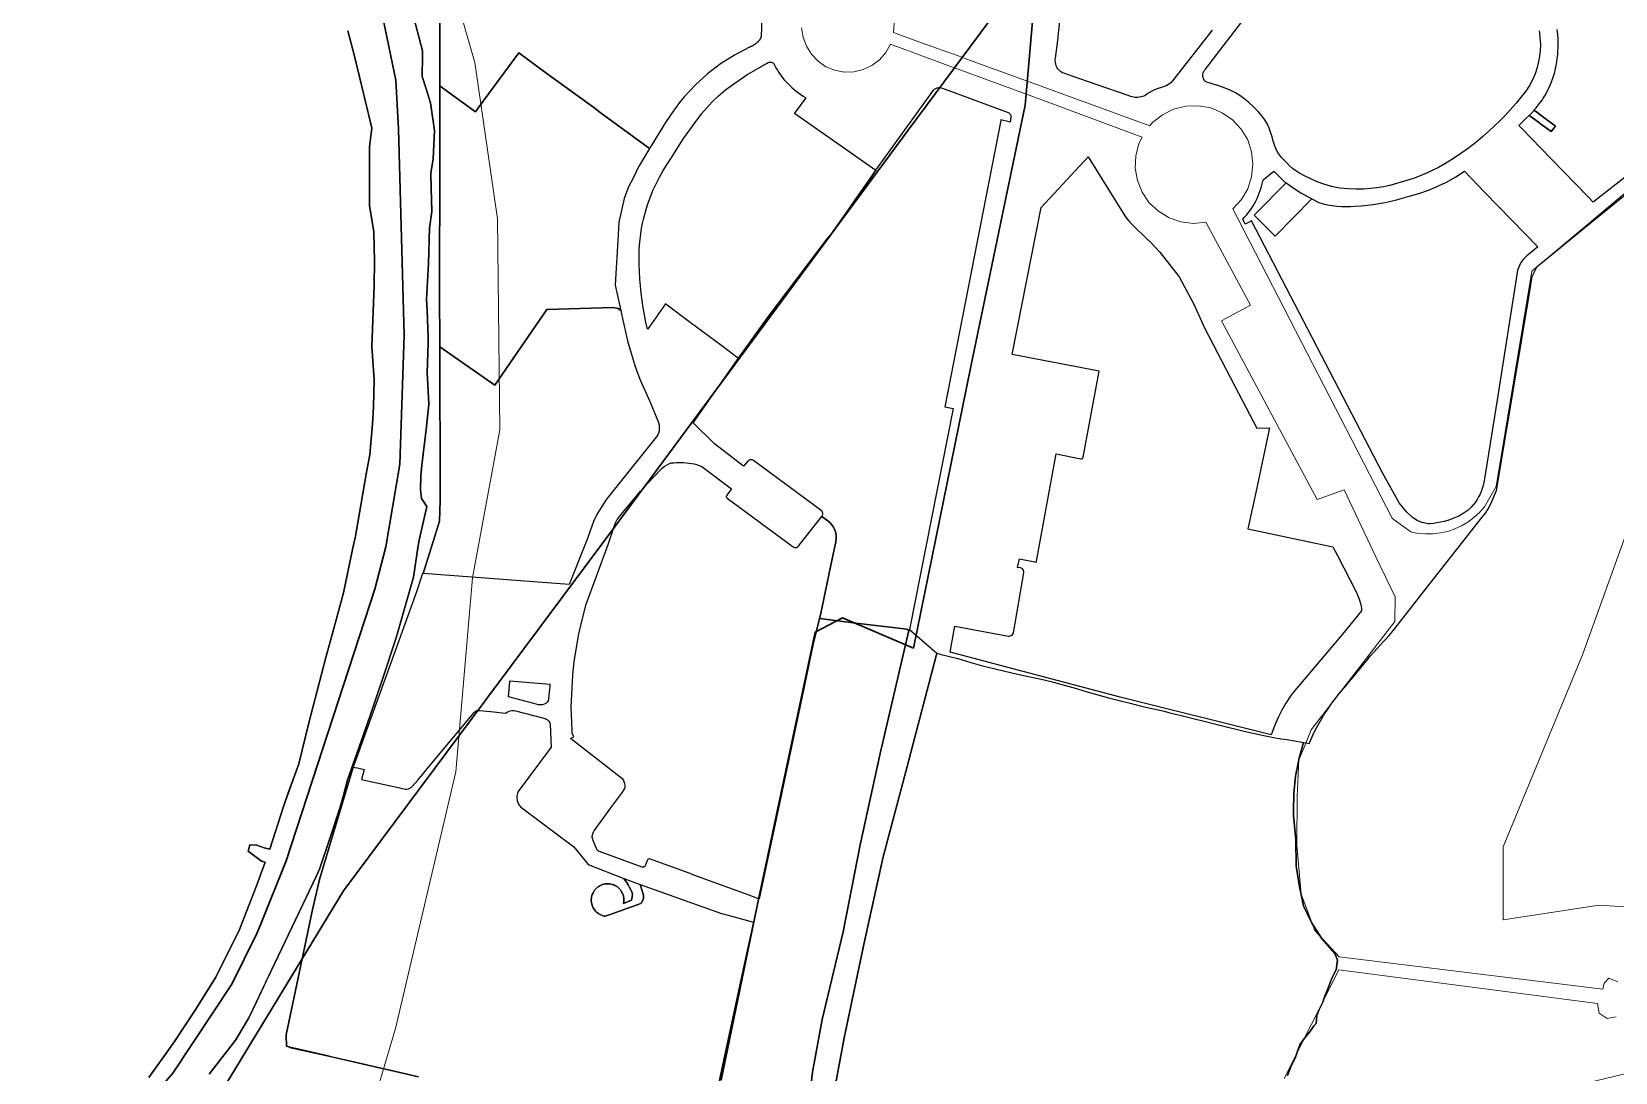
# Model space of a CAD drawing. Header units: metres. Extents: x 3 to 1027712, y 40 to 4430649.
# Drawn here: x 508840 to 509599, y 4408420 to 4408919 of the extents above; entities that cross this region are included whole.
import ezdxf

# ---------------------------------------------------------------- set-up
doc = ezdxf.new("R2010")
doc.units = ezdxf.units.M
doc.header["$MEASUREMENT"] = 0
doc.layers.add('A.ES.SDGC.CP.07003.cadastralparcel — CadastralParcel', color=1, linetype='Continuous')
for name, color, linetype, lineweight in [('Carreteras_5_km', 2, 'Continuous', 30), ('Lineas_electricas_5_km', 1, 'Continuous', 30), ('Tuberias_distribucion_agua_ABAQUA', 5, 'Continuous', 30)]:
    doc.layers.add(name, color=color, linetype=linetype, lineweight=lineweight)
doc.layers.add('Habitats_5_km', color=7, linetype='Continuous', lineweight=9, true_color=0xbefad2)
doc.layers.add('Lagunas_5_km', color=7, linetype='Continuous', lineweight=9, true_color=0xbff2e1)

msp = doc.modelspace()

# ---------------------------------------------------------------- linework, layer by layer
at = {"layer": 'A.ES.SDGC.CP.07003.cadastralparcel — CadastralParcel', "color": 7, "linetype": 'Continuous', "flags": 128}
for points in [[(509035.82, 4409005.82), (509035.69, 4408893.22), (509035.64, 4408857.16), (509035.64, 4408857.04), (509035.57, 4408794.76), (509035.66, 4408767.99), (509035.89, 4408696.95), (509035.9, 4408694.47), (509035.59, 4408684.46), (509027.77, 4408659.38), (509027.47, 4408659.47), (509024.61, 4408650.67), (508994.23, 4408566.65), (508978, 4408512.68), (508974.57, 4408497.62), (508971.65, 4408483.77), (508962.06, 4408438.27), (508962.25, 4408432.76), (508963.49, 4408432.47), (508963.46, 4408432.31), (508963.64, 4408432.26), (508983.31, 4408427.87), (508996.48, 4408424.81), (509007.48, 4408422.25), (509009.72, 4408421.73), (509025.57, 4408418.05)], [(509190.03, 4408925.69), (509189.75, 4408916.88), (509189.73, 4408916.79), (509189.7, 4408916.7), (509189.67, 4408916.61), (509189.64, 4408916.52), (509189.61, 4408916.43), (509189.58, 4408916.34), (509189.55, 4408916.26), (509189.51, 4408916.17), (509189.47, 4408916.09), (509189.44, 4408916), (509189.4, 4408915.92), (509189.35, 4408915.83), (509189.31, 4408915.75), (509189.27, 4408915.67), (509189.22, 4408915.59), (509189.18, 4408915.51), (509189.13, 4408915.43), (509189.08, 4408915.35), (509189.03, 4408915.27), (509188.97, 4408915.19), (509188.92, 4408915.12), (509188.86, 4408915.04), (509188.81, 4408914.97), (509188.75, 4408914.89), (509188.69, 4408914.82), (509188.63, 4408914.75), (509188.57, 4408914.68), (509188.51, 4408914.62), (509188.38, 4408914.47), (509188.24, 4408914.33), (509188.1, 4408914.19), (509187.96, 4408914.06), (509187.82, 4408913.93), (509187.67, 4408913.79), (509187.52, 4408913.67), (509187.37, 4408913.54), (509187.22, 4408913.42), (509187.06, 4408913.3), (509186.9, 4408913.18), (509186.74, 4408913.07), (509186.58, 4408912.95), (509186.42, 4408912.85), (509186.26, 4408912.74), (509186.09, 4408912.64), (509185.92, 4408912.54), (509185.75, 4408912.44), (509185.58, 4408912.34), (509185.41, 4408912.25), (509185.23, 4408912.16), (509185.05, 4408912.08), (509184.88, 4408912), (509184.7, 4408911.92), (509184.51, 4408911.84), (509184.33, 4408911.77), (509184.15, 4408911.7), (509183.96, 4408911.63), (509183.83, 4408911.59), (509176.9, 4408907.9), (509170.29, 4408903.67), (509164.06, 4408898.9), (509158.24, 4408893.63), (509152.87, 4408887.9), (509150.68, 4408885.13), (509148, 4408881.75), (509143.88, 4408875.57), (509136.27, 4408863.17), (509135.62, 4408863.64), (509120.32, 4408874.82), (509112.6, 4408880.46), (509109.51, 4408882.72), (509086.6, 4408899.47), (509073.55, 4408909.01), (509054.33, 4408882.72), (509052.84, 4408880.68), (509052.84, 4408880.68), (509040.06, 4408890.02), (509035.69, 4408893.22), (509035.82, 4409005.82)], [(509562.73, 4408919.51), (509562.83, 4408918.62), (509562.83, 4408918.62), (509563.09, 4408916.24), (509563.27, 4408913.05), (509563.21, 4408910.17), (509562.93, 4408907.48), (509562.42, 4408904.79), (509561.69, 4408901.94), (509560.72, 4408899.01), (509559.51, 4408896.13), (509558.03, 4408893.39), (509556.26, 4408890.69), (509554.14, 4408887.88), (509551.68, 4408884.87), (509549.03, 4408881.82), (509546.38, 4408878.95), (509543.86, 4408876.41), (509541.35, 4408874.02), (509541.29, 4408873.97), (509538.66, 4408871.57), (509535.96, 4408869.17), (509535.64, 4408868.89), (509532.33, 4408866.07), (509528.81, 4408863.3), (509525.12, 4408860.72), (509521.65, 4408858.36), (509517.46, 4408855.74), (509514.48, 4408854.03), (509508.72, 4408851.29), (509502.91, 4408848.93), (509499.29, 4408847.75), (509494.3, 4408846.3), (509491.05, 4408845.45), (509488.04, 4408844.83), (509484.86, 4408844.36), (509481.83, 4408843.98), (509478.53, 4408843.7), (509474.94, 4408843.59), (509471.11, 4408843.73), (509467.11, 4408844.19), (509463.15, 4408844.95), (509459.47, 4408845.97), (509456.27, 4408847.16), (509453.54, 4408848.42), (509451.23, 4408849.6), (509449.27, 4408850.59), (509447.57, 4408851.49), (509446.01, 4408852.46), (509444.51, 4408853.61), (509443.07, 4408854.88), (509441.7, 4408856.21), (509440.41, 4408857.53), (509439.24, 4408858.84), (509438.21, 4408860.14), (509437.34, 4408861.45), (509436.62, 4408862.8), (509436.01, 4408864.23), (509435.47, 4408865.79), (509435.21, 4408866.71), (509434.99, 4408867.45), (509434.5, 4408869.21), (509433.97, 4408871.03), (509433.31, 4408872.92), (509432.44, 4408874.85), (509431.27, 4408876.81), (509429.78, 4408878.83), (509427.94, 4408880.93), (509425.78, 4408883.1), (509423.46, 4408885.2), (509421.2, 4408887.07), (509419.14, 4408888.57), (509417.11, 4408889.8), (509414.83, 4408890.91), (509412.12, 4408892.02), (509409.07, 4408893.18), (509406.39, 4408894.02), (509402.85, 4408895.12), (509402.38, 4408895.61), (509402, 4408896.18), (509401.72, 4408896.8), (509401.54, 4408897.46), (509401.48, 4408898.14), (509401.53, 4408898.82), (509401.7, 4408899.49), (509401.97, 4408900.11), (509402.35, 4408900.69), (509402.81, 4408901.19), (509410.09, 4408910.71), (509448.87, 4408961.41)], [(508925.22, 4408419.47), (508936.78, 4408434.5), (508938.05, 4408436.23), (508944.23, 4408446.44), (508947.85, 4408454.14), (508956.63, 4408472.57), (508966.56, 4408493.41), (508976.37, 4408514.12), (508978.06, 4408517.67), (508982.92, 4408532.31), (508987.77, 4408546.91), (508989.32, 4408552.55), (508991.51, 4408560.47), (508995.94, 4408573.08), (509002.12, 4408590.89), (509008.53, 4408609.77), (509014.45, 4408627.56), (509015.48, 4408630.73), (509021.13, 4408650.91), (509023.03, 4408657.7), (509025.24, 4408671.74), (509025.81, 4408675.39), (509029.42, 4408691.59), (509026.88, 4408695.42), (509026.39, 4408699.58), (509026.56, 4408706.32), (509027.12, 4408711.38), (509029.13, 4408728.51), (509030.52, 4408740.37), (509029.93, 4408750.21), (509029.66, 4408755.61), (509030.1, 4408769.78), (509030.07, 4408772.23), (509029.57, 4408785.8), (509029.35, 4408790.73), (509030.32, 4408808.07), (509030.72, 4408825.03), (509031.87, 4408832.96), (509031.59, 4408844.09), (509031.41, 4408851.32), (509032.6, 4408858.23), (509033.17, 4408871.75), (509031.28, 4408885.08), (509029.12, 4408891.74), (509027.19, 4408897.69), (509027.35, 4408907.49), (509027.39, 4408910), (509022.51, 4408928.8)], [(509022.51, 4408928.8), (509027.39, 4408910), (509027.35, 4408907.49), (509027.19, 4408897.69), (509029.12, 4408891.74), (509031.28, 4408885.08), (509033.17, 4408871.75), (509032.6, 4408858.23), (509031.41, 4408851.32), (509031.59, 4408844.09), (509031.87, 4408832.96), (509030.72, 4408825.03), (509030.32, 4408808.07), (509029.35, 4408790.73), (509029.57, 4408785.8), (509030.07, 4408772.23), (509030.1, 4408769.78), (509029.66, 4408755.61), (509029.93, 4408750.21), (509030.52, 4408740.37), (509029.13, 4408728.51), (509027.12, 4408711.38), (509026.56, 4408706.32), (509026.39, 4408699.58), (509026.88, 4408695.42), (509029.42, 4408691.59), (509025.81, 4408675.39), (509025.24, 4408671.74), (509023.03, 4408657.7), (509021.13, 4408650.91), (509015.48, 4408630.73), (509014.45, 4408627.56), (509008.53, 4408609.77), (509002.12, 4408590.89), (508995.94, 4408573.08), (508991.51, 4408560.47), (508989.32, 4408552.55), (508987.77, 4408546.91), (508982.92, 4408532.31), (508978.06, 4408517.67), (508976.37, 4408514.12), (508966.56, 4408493.41), (508956.63, 4408472.57), (508952.53, 4408463.97), (508947.85, 4408454.14), (508944.23, 4408446.44), (508938.05, 4408436.23), (508936.78, 4408434.5), (508925.22, 4408419.47)], [(509406.01, 4408919.94), (509388.66, 4408897.82), (509386.28, 4408894.78), (509385.52, 4408894.2), (509384.72, 4408893.68), (509383.88, 4408893.22), (509383.01, 4408892.84), (509382.11, 4408892.53), (509381.19, 4408892.29), (509379.39, 4408891.7), (509377.65, 4408890.95), (509375.99, 4408890.05), (509374.41, 4408888.99), (509373.8, 4408888.62), (509373.16, 4408888.3), (509372.49, 4408888.03), (509371.8, 4408887.83), (509371.1, 4408887.69), (509370.39, 4408887.6), (509369.68, 4408887.58), (509368.96, 4408887.61), (509368.25, 4408887.71), (509367.56, 4408887.87), (509366.87, 4408888.09), (509366.21, 4408888.37), (509350.31, 4408893.85), (509338.77, 4408897.82), (509335.27, 4408899.02), (509334.18, 4408899.4), (509333.68, 4408899.72), (509333.21, 4408900.07), (509332.77, 4408900.47), (509332.37, 4408900.9), (509332, 4408901.37), (509331.68, 4408901.86), (509331.4, 4408902.39), (509331.17, 4408902.93), (509330.99, 4408903.49), (509330.86, 4408904.07), (509330.78, 4408904.66), (509330.75, 4408905.25), (509330.77, 4408905.84), (509330.85, 4408906.42), (509332.11, 4408916.14), (509332.34, 4408918.46), (509333.02, 4408925.31)], [(508991.59, 4408919.59), (508994.83, 4408907.44), (508997.18, 4408897.57), (509003.06, 4408872.84), (509002.02, 4408863.98), (509002.02, 4408835.83), (509004.08, 4408823.27), (509004.42, 4408808.92), (509004.16, 4408797.52), (509003.2, 4408768.19), (509004.23, 4408752.25), (509003.85, 4408739.15), (509003.42, 4408731.19), (509002.17, 4408716.36), (509000.57, 4408707.99), (508995.27, 4408677.24), (508993.93, 4408670.97), (508989.61, 4408650.22), (508983.6, 4408628.49), (508981, 4408619.09), (508972.77, 4408587.16), (508968.19, 4408568.11), (508960.7, 4408547.76), (508954.2, 4408527.2), (508951.49, 4408527.85), (508947.94, 4408529.19), (508944.68, 4408529.38), (508943.88, 4408526.24), (508950.24, 4408521.51), (508951.91, 4408521.01), (508947.79, 4408509.76), (508939.68, 4408488.68), (508928.35, 4408465.98), (508918.41, 4408450.03), (508908.57, 4408435.11), (508903.45, 4408427.85), (508896.18, 4408417.76)], [(508896.18, 4408417.76), (508903.45, 4408427.85), (508908.57, 4408435.11), (508918.41, 4408450.03), (508928.35, 4408465.98), (508939.68, 4408488.68), (508947.79, 4408509.76), (508951.91, 4408521.01), (508950.24, 4408521.51), (508943.88, 4408526.24), (508944.68, 4408529.38), (508947.94, 4408529.19), (508951.49, 4408527.85), (508954.2, 4408527.2), (508960.7, 4408547.76), (508962.9, 4408553.73), (508968.19, 4408568.11), (508972.77, 4408587.16), (508981, 4408619.09), (508983.6, 4408628.49), (508989.61, 4408650.22), (508993.93, 4408670.97), (508995.27, 4408677.24), (509000.57, 4408707.99), (509002.17, 4408716.36), (509003.42, 4408731.19), (509003.85, 4408739.15), (509004.23, 4408752.25), (509003.2, 4408768.19), (509004.16, 4408797.52), (509004.42, 4408808.92), (509004.08, 4408823.27), (509002.02, 4408835.83), (509002.02, 4408863.98), (509003.06, 4408872.84), (509000.82, 4408882.24), (508997.18, 4408897.57), (508994.83, 4408907.44), (508991.59, 4408919.59)], [(509614.37, 4408857.58), (509588.6, 4408837.35), (509585.8, 4408840.23), (509568.4, 4408858.2), (509568.4, 4408858.2), (509554.18, 4408872.89), (509553.02, 4408874.09), (509556.49, 4408877.75), (509557.89, 4408879.03), (509558.94, 4408878.26), (509563.03, 4408875.25), (509563.38, 4408874.99), (509568.47, 4408871.25), (509568.51, 4408871.22), (509569.84, 4408873.03), (509570.34, 4408873.71), (509570.48, 4408873.9), (509565, 4408877.93), (509560.89, 4408880.96), (509560.22, 4408881.44), (509561.29, 4408882.66), (509561.73, 4408883.21), (509562.74, 4408884.48), (509564.09, 4408886.38), (509564.5, 4408887.03), (509564.76, 4408887.43), (509565.35, 4408888.37), (509566.51, 4408890.42), (509567.56, 4408892.53), (509568.49, 4408894.7), (509569.31, 4408896.9), (509570.01, 4408899.15), (509570.59, 4408901.41), (509571.04, 4408903.69), (509571.38, 4408905.98), (509571.59, 4408908.26), (509571.79, 4408912.95), (509571.77, 4408915.39), (509571.63, 4408917.82), (509571.38, 4408920.25)], [(509442.05, 4408418.79), (509443.7, 4408422.86), (509445.86, 4408427.57), (509446.88, 4408430.49), (509447.9, 4408433.42), (509449.8, 4408436.09), (509453.1, 4408440.16), (509454.76, 4408442.57), (509455.77, 4408443.72), (509456.15, 4408447.53), (509457.17, 4408450.33), (509459.07, 4408453.89), (509459.71, 4408455.92), (509461.87, 4408461.65), (509463.52, 4408465.72), (509465.42, 4408469.4), (509466.06, 4408474.11), (509464.79, 4408477.29), (509458.31, 4408484.54), (509453.61, 4408492.18), (509449.67, 4408500.07), (509447.89, 4408509.22), (509446.24, 4408519.27), (509445.98, 4408531.74), (509444.97, 4408543.44), (509444.9, 4408545.59), (509445.04, 4408553.92), (509445.92, 4408562.21), (509447.29, 4408569.28), (509447.46, 4408570.19), (509447.51, 4408570.4), (509449.81, 4408578.41), (509452.61, 4408577.99), (509452.84, 4408578.61), (509453.72, 4408580.77), (509454.74, 4408582.98), (509455.96, 4408585.36), (509457.26, 4408587.74), (509458.5, 4408589.96), (509459.38, 4408591.42), (509459.77, 4408592.07), (509461.16, 4408594.13), (509462.01, 4408595.31), (509462.56, 4408596.09), (509463.86, 4408597.87), (509465.1, 4408599.53), (509466.36, 4408601.2), (509467.81, 4408602.98), (509469.55, 4408605), (509471.51, 4408607.29), (509473.55, 4408609.78), (509475.44, 4408612.14), (509477.03, 4408614.08), (509478.5, 4408615.85), (509480.09, 4408617.74), (509481.77, 4408619.71), (509483.44, 4408621.64), (509485.05, 4408623.45), (509486.55, 4408625.1), (509487.99, 4408626.62), (509489.39, 4408628.07), (509490.7, 4408629.55), (509491.68, 4408630.88), (509503.87, 4408646.34), (509504.81, 4408647.54), (509535.4, 4408686.43), (509536.99, 4408688.29), (509538.45, 4408690.62), (509539.92, 4408693.61), (509542.29, 4408699.16), (509558.16, 4408794.6), (509558.19, 4408794.76), (509559.37, 4408801.82), (509561.75, 4408806.61), (509587.96, 4408827.97), (509654.66, 4408882.07)], [(509163.3, 4408386.06), (509182.08, 4408473.64), (509188.59, 4408503.47), (509188.85, 4408503.38), (509199.56, 4408553.65), (509199.9, 4408555.28), (509199.9, 4408555.28), (509209.36, 4408600.44), (509214.58, 4408624.84), (509217.75, 4408637.84), (509217.92, 4408637.82), (509233.86, 4408635.76), (509259.59, 4408632.73), (509260.61, 4408632.11), (509246.86, 4408573.2), (509237.26, 4408529.36), (509229.02, 4408487.57), (509218.96, 4408445.55), (509214.39, 4408420.44), (509210.73, 4408388.92)], [(509210.73, 4408388.92), (509214.39, 4408420.44), (509218.96, 4408445.55), (509229.02, 4408487.57), (509237.26, 4408529.36), (509246.86, 4408573.2), (509260.61, 4408632.11), (509260.72, 4408632.04), (509260.83, 4408632.58), (509260.83, 4408632.58), (509273.93, 4408621.16), (509273.66, 4408619.93), (509259.69, 4408566.9), (509248.27, 4408523.52), (509239.13, 4408482.42), (509229.5, 4408436.88), (509225.39, 4408414.5)], [(509225.39, 4408414.5), (509229.5, 4408436.88), (509239.13, 4408482.42), (509248.27, 4408523.52), (509259.69, 4408566.9), (509273.66, 4408619.93), (509273.93, 4408621.16), (509276.1, 4408620.66), (509283.97, 4408618.59), (509290.28, 4408616.77), (509295.9, 4408615.22), (509301.22, 4408613.86), (509306.53, 4408612.6), (509312.05, 4408611.37), (509317.93, 4408610.11), (509323.98, 4408608.75), (509326.77, 4408608.06), (509329.94, 4408607.28), (509335.64, 4408605.74), (509340.98, 4408604.22), (509341.83, 4408603.97), (509346.1, 4408602.71), (509351.14, 4408601.23), (509356.24, 4408599.8), (509361.44, 4408598.46), (509366.59, 4408597.21), (509371.51, 4408596.03), (509376.23, 4408594.92), (509380.83, 4408593.85), (509382.88, 4408593.36), (509385.68, 4408592.69), (509391.09, 4408591.34), (509396.86, 4408589.89), (509402.69, 4408588.43), (509408.29, 4408587.04), (509413.45, 4408585.74), (509418.17, 4408584.56), (509422.6, 4408583.51), (509426.98, 4408582.54), (509431.46, 4408581.6), (509435.59, 4408580.77), (509438.91, 4408580.13), (509441.7, 4408579.76), (509449.12, 4408578.52), (509449.81, 4408578.41), (509447.51, 4408570.4), (509447.46, 4408570.19), (509445.92, 4408562.21), (509445.04, 4408553.92), (509444.9, 4408545.59), (509444.97, 4408543.44), (509445.98, 4408531.74), (509446.24, 4408519.27), (509447.89, 4408509.22), (509449.67, 4408500.07), (509453.61, 4408492.18), (509458.31, 4408484.54), (509464.79, 4408477.29), (509466.06, 4408474.11), (509465.42, 4408469.4), (509463.52, 4408465.72), (509461.87, 4408461.65), (509459.71, 4408455.92), (509459.07, 4408453.89), (509457.17, 4408450.33), (509456.15, 4408447.53), (509455.77, 4408443.72), (509454.76, 4408442.57), (509453.1, 4408440.16), (509449.8, 4408436.09), (509447.9, 4408433.42), (509446.88, 4408430.49), (509445.86, 4408427.57), (509443.7, 4408422.86), (509442.05, 4408418.79)], [(509025.57, 4408418.05), (509009.72, 4408421.73), (509007.48, 4408422.25), (508996.48, 4408424.81), (508983.04, 4408427.93), (508982.63, 4408428.03), (508974.29, 4408429.96), (508965.24, 4408432.07), (508962.25, 4408432.76), (508962.06, 4408438.27), (508971.65, 4408483.77), (508974.57, 4408497.62), (508978, 4408512.68), (508994.23, 4408566.65), (508994.98, 4408566.47), (508996.25, 4408566.18), (508999.43, 4408565.47), (508998.2, 4408560.65), (509000.97, 4408560.04), (509003.29, 4408559.54), (509005.56, 4408559.04), (509007.7, 4408558.56), (509009.88, 4408558.09), (509012.13, 4408557.6), (509014.46, 4408557.08), (509016.53, 4408556.63), (509018.53, 4408556.18), (509019.24, 4408556.07), (509019.95, 4408556.08), (509020.65, 4408556.21), (509020.9, 4408556.3), (509021.31, 4408556.46), (509021.93, 4408556.81), (509022.47, 4408557.27), (509025.12, 4408560.42), (509031.9, 4408568.51), (509052.17, 4408592.71), (509052.56, 4408593.17), (509053.06, 4408593.52), (509053.63, 4408593.74), (509054.23, 4408593.81), (509054.84, 4408593.72), (509060.05, 4408593.33), (509060.18, 4408593.32), (509067.27, 4408592.4), (509067.93, 4408592.92), (509068.67, 4408593.32), (509069.46, 4408593.59), (509070.29, 4408593.73), (509071.12, 4408593.73), (509071.95, 4408593.58), (509086.18, 4408589.85), (509086.76, 4408589.62), (509087.29, 4408589.29), (509087.74, 4408588.87), (509088.12, 4408588.38), (509088.39, 4408587.82), (509088.56, 4408587.23), (509089.01, 4408576.18), (509073.31, 4408554.98), (509073.08, 4408554.44), (509072.89, 4408553.89), (509072.75, 4408553.32), (509072.66, 4408552.74), (509072.62, 4408552.15), (509072.64, 4408551.57), (509072.71, 4408550.99), (509072.83, 4408550.41), (509073, 4408549.85), (509073.22, 4408549.31), (509073.48, 4408548.79), (509073.79, 4408548.29), (509074.15, 4408547.83), (509074.54, 4408547.39), (509074.97, 4408547), (509100.01, 4408528.45), (509104.92, 4408522.35), (509106.87, 4408519.93), (509123.95, 4408513.26), (509125.49, 4408510.93), (509125.94, 4408510.22), (509126.5, 4408509.28), (509127.18, 4408508.06), (509127.72, 4408506.86), (509128, 4408505.7), (509127.95, 4408504.45), (509127.6, 4408502.78), (509123.81, 4408501.26), (509123.92, 4408501.94), (509123.95, 4408502.33), (509123.97, 4408502.62), (509123.96, 4408503.3), (509123.89, 4408503.98), (509123.77, 4408504.65), (509123.58, 4408505.31), (509123.34, 4408505.95), (509123.04, 4408506.56), (509122.69, 4408507.15), (509122.29, 4408507.7), (509121.85, 4408508.22), (509121.36, 4408508.69), (509120.83, 4408509.13), (509120.27, 4408509.51), (509119.67, 4408509.84), (509119.05, 4408510.13), (509118.41, 4408510.35), (509117.74, 4408510.52), (509117.07, 4408510.63), (509116.39, 4408510.68), (509115.71, 4408510.67), (509115.29, 4408510.63), (509115.03, 4408510.61), (509114.36, 4408510.48), (509113.7, 4408510.3), (509113.06, 4408510.06), (509112.6, 4408509.83), (509112.45, 4408509.76), (509111.86, 4408509.41), (509111.3, 4408509.02), (509110.79, 4408508.57), (509110.31, 4408508.08), (509109.88, 4408507.56), (509109.49, 4408506.99), (509109.15, 4408506.4), (509108.87, 4408505.78), (509108.64, 4408505.13), (509108.47, 4408504.47), (509108.36, 4408503.8), (509108.31, 4408503.12), (509108.32, 4408502.44), (509108.38, 4408501.76), (509108.6, 4408501.07), (509108.56, 4408500.91), (509108.69, 4408500.43), (509108.93, 4408499.79), (509109.22, 4408499.17), (509109.57, 4408498.59), (509109.96, 4408498.03), (509110.41, 4408497.51), (509110.89, 4408497.03), (509111.76, 4408496.37), (509111.98, 4408496.21), (509112.57, 4408495.87), (509113.19, 4408495.59), (509113.84, 4408495.36), (509114.5, 4408495.19), (509115.01, 4408495.1), (509115.01, 4408495.1), (509117.81, 4408496.11), (509132.13, 4408501.29), (509132.37, 4408501.59), (509132.63, 4408501.99), (509132.85, 4408502.4), (509133.03, 4408502.84), (509133.18, 4408503.28), (509133.29, 4408503.74), (509133.36, 4408504.2), (509133.39, 4408504.67), (509133.39, 4408505.14), (509131.8, 4408510.28), (509170.82, 4408496.46), (509171.52, 4408496.22), (509186.07, 4408492.34), (509163.38, 4408386.04)]]:
    msp.add_lwpolyline(points, dxfattribs=at)
for points in [[(509035.64, 4408857.04), (509035.64, 4408857.16), (509035.69, 4408893.22), (509040.06, 4408890.02), (509052.84, 4408880.68), (509054.33, 4408882.72), (509073.55, 4408909.01), (509086.6, 4408899.47), (509109.51, 4408882.72), (509112.6, 4408880.46), (509120.32, 4408874.82), (509135.62, 4408863.64), (509136.27, 4408863.17), (509130.9, 4408854.42), (509128.33, 4408848.93), (509126.17, 4408844.73), (509124.12, 4408839.23), (509121.6, 4408827.78), (509121.13, 4408821.92), (509119.83, 4408797.66), (509120.47, 4408794.76), (509122.51, 4408785.44), (509121.22, 4408786.44), (509118.73, 4408786.91), (509087.09, 4408786.03), (509062.14, 4408749.77), (509035.66, 4408767.99), (509035.57, 4408794.76), (509035.64, 4408857.04)], [(509136.01, 4408777.52), (509135.29, 4408776.49), (509135.26, 4408776.61), (509134.51, 4408779.9), (509133.81, 4408783.34), (509133.2, 4408786.79), (509132.68, 4408790.26), (509132.25, 4408793.74), (509131.91, 4408797.23), (509131.66, 4408800.73), (509131.5, 4408804.22), (509131.29, 4408807.75), (509131.24, 4408811.31), (509131.34, 4408814.89), (509131.6, 4408818.48), (509132.02, 4408822.06), (509132.29, 4408823.85), (509132.6, 4408825.64), (509132.95, 4408827.42), (509133.34, 4408829.19), (509133.77, 4408830.96), (509134.24, 4408832.71), (509135.3, 4408836.19), (509135.88, 4408837.91), (509137.16, 4408841.3), (509137.86, 4408842.97), (509139.36, 4408846.25), (509141, 4408849.46), (509142.76, 4408852.57), (509144.65, 4408855.58), (509146.66, 4408858.49), (509152.56, 4408867.95), (509161.12, 4408879.69), (509166.23, 4408885.45), (509169.37, 4408888.45), (509172.7, 4408891.27), (509177.06, 4408894.54), (509182.84, 4408898.39), (509192.29, 4408903.82), (509193.16, 4408904.32), (509193.5, 4408904.47), (509193.88, 4408904.57), (509194.28, 4408904.58), (509194.69, 4408904.51), (509195.08, 4408904.36), (509195.42, 4408904.14), (509195.7, 4408903.86), (509195.95, 4408903.52), (509196.2, 4408903.03), (509196.84, 4408901.85), (509197.53, 4408900.69), (509198.26, 4408899.55), (509199.03, 4408898.44), (509199.79, 4408897.41), (509200.7, 4408896.28), (509201.59, 4408895.25), (509202.52, 4408894.24), (509203.48, 4408893.27), (509204.47, 4408892.34), (509205.5, 4408891.44), (509206.55, 4408890.58), (509207.64, 4408889.76), (509208.74, 4408888.98), (509209.87, 4408888.24), (509211.02, 4408887.55), (509211.21, 4408887.4), (509205.73, 4408880.08), (509244.71, 4408852.68), (509244.08, 4408851.77), (509241, 4408847.34), (509234.85, 4408838.48), (509234.54, 4408838.03), (509232.8, 4408835.53), (509232.39, 4408834.94), (509230.66, 4408832.47), (509223.5, 4408822.19), (509221.41, 4408819.82), (509192.65, 4408781.88), (509178.83, 4408762.6), (509178.25, 4408763.03), (509174.85, 4408765.55), (509174.79, 4408765.6), (509173.15, 4408766.8), (509172.25, 4408767.51), (509170.9, 4408768.57), (509155.79, 4408779.81), (509144.71, 4408788.06), (509143.82, 4408788.72), (509136.01, 4408777.52)], [(509260.83, 4408632.58), (509260.72, 4408632.04), (509260.61, 4408632.11), (509259.59, 4408632.73), (509233.86, 4408635.76), (509217.92, 4408637.82), (509217.75, 4408637.84), (509218.12, 4408639.6), (509223.79, 4408666.46), (509224.72, 4408670.84), (509225.51, 4408674.62), (509225.7, 4408675.98), (509225.7, 4408677.4), (509225.49, 4408678.83), (509225.07, 4408680.24), (509224.45, 4408681.57), (509223.66, 4408682.78), (509222.71, 4408683.84), (509221.66, 4408684.73), (509218.88, 4408686.78), (509219.08, 4408687.09), (509219.23, 4408687.46), (509219.3, 4408687.86), (509219.29, 4408688.28), (509219.19, 4408688.69), (509219.01, 4408689.06), (509218.77, 4408689.38), (509218.49, 4408689.62), (509186.08, 4408713.52), (509185.78, 4408713.71), (509185.44, 4408713.84), (509185.06, 4408713.91), (509184.67, 4408713.9), (509184.29, 4408713.82), (509183.94, 4408713.67), (509183.63, 4408713.47), (509183.38, 4408713.23), (509181.32, 4408710.86), (509167.31, 4408721.51), (509157.12, 4408731.62), (509178.83, 4408762.6), (509192.65, 4408781.88), (509221.41, 4408819.82), (509223.5, 4408822.19), (509230.66, 4408832.47), (509232.39, 4408834.94), (509232.8, 4408835.53), (509234.54, 4408838.03), (509234.85, 4408838.48), (509241, 4408847.34), (509244.08, 4408851.77), (509244.71, 4408852.68), (509272.03, 4408890.7), (509272.43, 4408891.18), (509272.92, 4408891.6), (509273.48, 4408891.94), (509274.11, 4408892.19), (509274.77, 4408892.33), (509275.43, 4408892.36), (509276.07, 4408892.28), (509276.67, 4408892.11), (509308.15, 4408880.37), (509308.44, 4408880.24), (509308.71, 4408880.05), (509308.96, 4408879.81), (509309.16, 4408879.53), (509309.32, 4408879.22), (509309.41, 4408878.89), (509309.45, 4408878.56), (509309.43, 4408878.24), (509309.12, 4408875.84), (509308.64, 4408875.95), (509304.64, 4408876.83), (509304.57, 4408876.49), (509277.8, 4408739.36), (509281.81, 4408738.57), (509260.98, 4408633.33), (509260.83, 4408632.58)], [(509560.89, 4408880.96), (509565, 4408877.93), (509570.48, 4408873.9), (509570.34, 4408873.71), (509569.84, 4408873.03), (509568.51, 4408871.22), (509568.47, 4408871.25), (509563.38, 4408874.99), (509563.03, 4408875.25), (509558.94, 4408878.26), (509557.89, 4408879.03), (509558.16, 4408879.29), (509559.76, 4408880.92), (509560.22, 4408881.44), (509560.89, 4408880.96)], [(509321.82, 4408665.4), (509331.11, 4408716.72), (509342.98, 4408714.32), (509343.29, 4408714.31), (509343.86, 4408714.57), (509344.16, 4408715.12), (509351.83, 4408756.38), (509310.08, 4408764.47), (509323.95, 4408834.8), (509346.59, 4408859.21), (509363.29, 4408832.07), (509364.39, 4408830.4), (509365.47, 4408828.97), (509366.64, 4408827.61), (509367.89, 4408826.33), (509374.56, 4408819.83), (509376.56, 4408818.01), (509378.78, 4408815.75), (509380.87, 4408813.37), (509390.08, 4408801.63), (509397.09, 4408788.52), (509402.31, 4408777.12), (509416.81, 4408749.19), (509427.3, 4408729.04), (509433.5, 4408729.23), (509426.9, 4408698.16), (509423.07, 4408680.8), (509463.85, 4408672.22), (509466.02, 4408668.07), (509475.01, 4408650.58), (509476.27, 4408647.6), (509477.17, 4408644.55), (509477.52, 4408642.64), (509477.55, 4408641.75), (509477.53, 4408641.48), (509468.51, 4408630.27), (509444.84, 4408602.37), (509443.38, 4408600.4), (509441.26, 4408597.23), (509439.28, 4408593.84), (509437.52, 4408590.36), (509435.95, 4408586.76), (509434.25, 4408582.06), (509361.84, 4408600.12), (509280.32, 4408621.7), (509282.67, 4408634.22), (509308.31, 4408629.41), (509308.79, 4408629.38), (509309.64, 4408629.62), (509310.31, 4408630.21), (509310.65, 4408631.03), (509315.69, 4408659.77), (509315.72, 4408660.21), (509315.49, 4408661.07), (509314.9, 4408661.74), (509314.09, 4408662.1), (509312.7, 4408662.35), (509313.55, 4408666.5), (509321.71, 4408664.83), (509321.82, 4408665.4)], [(509453.76, 4408839.03), (509457.05, 4408837.29), (509459.16, 4408836.69), (509461.3, 4408836.19), (509463.48, 4408835.8), (509465.67, 4408835.53), (509467.88, 4408835.36), (509470.09, 4408835.32), (509472.29, 4408835.38), (509474.48, 4408835.56), (509477.54, 4408835.73), (509483.2, 4408836.31), (509488.82, 4408837.24), (509494.37, 4408838.49), (509499.84, 4408840.08), (509504.99, 4408841.53), (509509.62, 4408843.15), (509514.14, 4408845.04), (509518.53, 4408847.2), (509522.79, 4408849.62), (509526.9, 4408852.3), (509536.66, 4408841.98), (509562.13, 4408815.95), (509556.84, 4408811.68), (509555.97, 4408810.91), (509555.15, 4408810.05), (509554.41, 4408809.11), (509553.76, 4408808.1), (509553.2, 4408807.04), (509552.74, 4408805.94), (509552.38, 4408804.81), (509552.13, 4408803.66), (509542.7, 4408743.6), (509536.23, 4408702.89), (509535.9, 4408701.53), (509535.46, 4408700.1), (509534.95, 4408698.73), (509534.35, 4408697.39), (509533.67, 4408696.09), (509532.91, 4408694.82), (509532.14, 4408693.68), (509530.16, 4408691.28), (509528.68, 4408689.83), (509527.31, 4408688.84), (509525.76, 4408687.85), (509525.5, 4408687.71), (509524.14, 4408686.95), (509522.55, 4408686.18), (509518.93, 4408684.83), (509517.24, 4408684.36), (509515.33, 4408683.96), (509512.82, 4408683.5), (509512.02, 4408683.38), (509510.26, 4408683.27), (509509.56, 4408683.29), (509508.75, 4408683.36), (509508.06, 4408683.46), (509506.52, 4408683.84), (509504.27, 4408684.76), (509501.97, 4408686.26), (509499.13, 4408688.92), (509495.61, 4408693.31), (509487.67, 4408707.66), (509424.82, 4408828.41), (509421.83, 4408826.86), (509420.59, 4408829.24), (509421.51, 4408830.21), (509422.39, 4408831.22), (509423.24, 4408832.26), (509424.05, 4408833.34), (509424.83, 4408834.45), (509425.56, 4408835.6), (509426.25, 4408836.77), (509426.89, 4408837.96), (509427.49, 4408839.18), (509428.05, 4408840.42), (509428.55, 4408841.68), (509429.01, 4408842.96), (509429.41, 4408844.25), (509429.77, 4408845.54), (509430.08, 4408846.85), (509430.34, 4408848.16), (509435.46, 4408852.2), (509440.8, 4408847.05), (509441.43, 4408846.61), (509426.15, 4408831.11), (509436.21, 4408821.19), (509453.76, 4408839.03)], [(509453.76, 4408839.03), (509436.21, 4408821.19), (509426.15, 4408831.11), (509441.43, 4408846.61), (509445.72, 4408843.61), (509448.52, 4408841.96), (509451.34, 4408840.36), (509453.76, 4408839.03)], [(509035.9, 4408694.47), (509035.89, 4408696.95), (509035.66, 4408767.99), (509062.14, 4408749.77), (509087.09, 4408786.03), (509118.73, 4408786.91), (509121.22, 4408786.44), (509122.51, 4408785.44), (509123.03, 4408783.06), (509125.7, 4408770.89), (509129.21, 4408759.05), (509131.6, 4408752.52), (509136.54, 4408741.58), (509140.26, 4408732.53), (509140.32, 4408732.38), (509140.38, 4408732.23), (509140.43, 4408732.08), (509140.48, 4408731.94), (509140.53, 4408731.79), (509140.58, 4408731.64), (509140.62, 4408731.49), (509140.66, 4408731.33), (509140.7, 4408731.18), (509140.73, 4408731.03), (509140.76, 4408730.88), (509140.79, 4408730.72), (509140.82, 4408730.57), (509140.84, 4408730.41), (509140.87, 4408730.26), (509140.89, 4408730.1), (509140.9, 4408729.94), (509140.91, 4408729.79), (509140.92, 4408729.63), (509140.93, 4408729.47), (509140.94, 4408729.32), (509140.94, 4408729.16), (509140.94, 4408729), (509140.94, 4408728.85), (509140.93, 4408728.73), (509140.93, 4408728.61), (509140.92, 4408728.5), (509140.91, 4408728.38), (509140.9, 4408728.26), (509140.88, 4408728.14), (509140.87, 4408728.03), (509140.85, 4408727.91), (509140.83, 4408727.8), (509140.81, 4408727.68), (509140.78, 4408727.57), (509140.76, 4408727.45), (509140.73, 4408727.34), (509140.7, 4408727.22), (509140.67, 4408727.11), (509140.63, 4408727), (509140.6, 4408726.89), (509140.56, 4408726.78), (509140.52, 4408726.67), (509140.48, 4408726.56), (509140.43, 4408726.45), (509140.39, 4408726.34), (509140.34, 4408726.23), (509140.29, 4408726.13), (509140.24, 4408726.02), (509140.18, 4408725.92), (509140.13, 4408725.81), (509140.07, 4408725.71), (509140.02, 4408725.61), (509115.64, 4408695.02), (509111.09, 4408688.02), (509109.31, 4408684.36), (509106.63, 4408676.68), (509106.62, 4408676.62), (509106.61, 4408676.56), (509106.59, 4408676.5), (509106.58, 4408676.44), (509106.56, 4408676.38), (509106.55, 4408676.32), (509106.53, 4408676.26), (509106.51, 4408676.2), (509106.49, 4408676.15), (509106.47, 4408676.09), (509106.45, 4408676.03), (509106.43, 4408675.97), (509106.4, 4408675.92), (509106.38, 4408675.86), (509106.35, 4408675.81), (509106.33, 4408675.75), (509106.3, 4408675.7), (509106.27, 4408675.64), (509106.24, 4408675.59), (509106.21, 4408675.53), (509106.18, 4408675.48), (509106.15, 4408675.43), (509097.72, 4408654.08), (509027.77, 4408659.38), (509035.59, 4408684.46), (509035.9, 4408694.47)], [(509199.9, 4408555.28), (509199.56, 4408553.65), (509188.85, 4408503.38), (509188.59, 4408503.47), (509188.43, 4408503.53), (509185.62, 4408504.56), (509183.5, 4408505.33), (509157.42, 4408514.85), (509155.68, 4408515.61), (509155.23, 4408515.8), (509137.98, 4408522.04), (509136.3, 4408522.66), (509136.01, 4408522.65), (509135.71, 4408522.55), (509135.47, 4408522.36), (509135.3, 4408522.12), (509134.66, 4408520.48), (509134.2, 4408519.29), (509133.94, 4408518.96), (509133.77, 4408518.82), (509133.57, 4408518.72), (509133.35, 4408518.66), (509133.13, 4408518.63), (509132.72, 4408518.69), (509121.31, 4408522.86), (509112.3, 4408526.16), (509111.81, 4408526.35), (509111.36, 4408526.66), (509111.08, 4408527), (509111.02, 4408527.07), (509110.79, 4408527.55), (509109.57, 4408530.63), (509109.23, 4408531.47), (509109.01, 4408532.03), (509108.88, 4408532.52), (509108.82, 4408533.03), (509108.81, 4408533.56), (509108.88, 4408534.03), (509108.99, 4408534.6), (509109.17, 4408535.1), (509109.4, 4408535.56), (509109.51, 4408535.73), (509109.68, 4408535.98), (509117.73, 4408547.06), (509122.89, 4408554.16), (509124.44, 4408556.29), (509124.54, 4408556.84), (509124.57, 4408557.41), (509124.55, 4408557.99), (509124.46, 4408558.57), (509124.31, 4408559.13), (509123.92, 4408560.02), (509123.85, 4408560.18), (509123.54, 4408560.65), (509111.23, 4408570.3), (509098.4, 4408580.36), (509098.68, 4408580.48), (509100.03, 4408581.07), (509099.16, 4408582.91), (509099.09, 4408584.2), (509098.67, 4408595.48), (509099.44, 4408610.63), (509100.17, 4408617.25), (509102.38, 4408630.48), (509104.35, 4408639.08), (509105.94, 4408644.77), (509109.7, 4408655.09), (509116.37, 4408673.27), (509119.73, 4408683.3), (509120.02, 4408684.03), (509120.34, 4408684.65), (509120.78, 4408685.26), (509123.36, 4408688.44), (509128.21, 4408694.42), (509131.92, 4408698.88), (509137.78, 4408705.2), (509142.33, 4408709.91), (509143.3, 4408710.7), (509144.36, 4408711.39), (509145.48, 4408711.95), (509146.66, 4408712.39), (509147.97, 4408712.53), (509149.07, 4408712.62), (509150.28, 4408712.66), (509150.35, 4408712.66), (509151.5, 4408712.65), (509152.72, 4408712.6), (509153.93, 4408712.5), (509155.13, 4408712.35), (509156.33, 4408712.16), (509157.59, 4408711.92), (509158.83, 4408711.6), (509160.05, 4408711.2), (509161.24, 4408710.72), (509175.55, 4408700.01), (509173.23, 4408696.91), (509173.07, 4408696.57), (509173.04, 4408696.37), (509173.04, 4408696.17), (509173.1, 4408695.97), (509173.18, 4408695.78), (509173.44, 4408695.51), (509205.02, 4408672.22), (509205.33, 4408672.04), (509205.68, 4408671.9), (509206.07, 4408671.84), (509206.48, 4408671.85), (509206.87, 4408671.95), (509207.23, 4408672.11), (509207.53, 4408672.34), (509212.15, 4408678.22), (509218.88, 4408686.78), (509221.66, 4408684.73), (509222.71, 4408683.84), (509223.66, 4408682.78), (509224.45, 4408681.57), (509225.07, 4408680.24), (509225.49, 4408678.83), (509225.7, 4408677.4), (509225.7, 4408675.98), (509225.51, 4408674.62), (509224.72, 4408670.84), (509223.79, 4408666.46), (509218.12, 4408639.6), (509217.75, 4408637.84), (509214.58, 4408624.84), (509209.36, 4408600.44), (509199.9, 4408555.28)], [(509084.16, 4408596.39), (509083.59, 4408596.38), (509083.07, 4408596.49), (509080.72, 4408597.09), (509080.17, 4408597.23), (509068.61, 4408600.23), (509069.22, 4408607.42), (509069.27, 4408608), (509088.44, 4408606.38), (509088.39, 4408605.79), (509087.84, 4408599.25), (509087.58, 4408598.45), (509087.13, 4408597.73), (509086.63, 4408597.22), (509086.53, 4408597.14), (509086.22, 4408596.95), (509085.81, 4408596.7), (509085, 4408596.45), (509084.16, 4408596.39)], [(509115.01, 4408495.1), (509114.5, 4408495.19), (509113.84, 4408495.36), (509113.19, 4408495.59), (509112.57, 4408495.87), (509111.98, 4408496.21), (509111.76, 4408496.37), (509110.89, 4408497.03), (509110.41, 4408497.51), (509109.96, 4408498.03), (509109.57, 4408498.59), (509109.22, 4408499.17), (509108.93, 4408499.79), (509108.69, 4408500.43), (509108.56, 4408500.91), (509108.6, 4408501.07), (509108.38, 4408501.76), (509108.32, 4408502.44), (509108.31, 4408503.12), (509108.36, 4408503.8), (509108.47, 4408504.47), (509108.64, 4408505.13), (509108.87, 4408505.78), (509109.15, 4408506.4), (509109.49, 4408506.99), (509109.88, 4408507.56), (509110.31, 4408508.08), (509110.79, 4408508.57), (509111.3, 4408509.02), (509111.86, 4408509.41), (509112.45, 4408509.76), (509112.6, 4408509.83), (509113.06, 4408510.06), (509113.7, 4408510.3), (509114.36, 4408510.48), (509115.03, 4408510.61), (509115.29, 4408510.63), (509115.71, 4408510.67), (509116.39, 4408510.68), (509117.07, 4408510.63), (509117.74, 4408510.52), (509118.41, 4408510.35), (509119.05, 4408510.13), (509119.67, 4408509.84), (509120.27, 4408509.51), (509120.83, 4408509.13), (509121.36, 4408508.69), (509121.85, 4408508.22), (509122.29, 4408507.7), (509122.69, 4408507.15), (509123.04, 4408506.56), (509123.34, 4408505.95), (509123.58, 4408505.31), (509123.77, 4408504.65), (509123.89, 4408503.98), (509123.96, 4408503.3), (509123.97, 4408502.62), (509123.95, 4408502.33), (509123.92, 4408501.94), (509123.81, 4408501.26), (509127.6, 4408502.78), (509127.95, 4408504.45), (509128, 4408505.7), (509127.72, 4408506.86), (509127.18, 4408508.06), (509126.5, 4408509.28), (509125.94, 4408510.22), (509125.49, 4408510.93), (509123.95, 4408513.26), (509131.8, 4408510.28), (509133.39, 4408505.14), (509133.39, 4408504.67), (509133.36, 4408504.2), (509133.29, 4408503.74), (509133.18, 4408503.28), (509133.03, 4408502.84), (509132.85, 4408502.4), (509132.63, 4408501.99), (509132.37, 4408501.59), (509132.13, 4408501.29), (509117.81, 4408496.11), (509115.01, 4408495.1)]]:
    msp.add_lwpolyline(points, close=True, dxfattribs=at)
at = {"layer": 'Carreteras_5_km'}
for points in [[(509003.45, 4408949.92, 8.82), (509014.61, 4408895.94, 8.57), (509015.94, 4408872.61, 8.35), (509018.59, 4408773.65, 8.17), (509016.51, 4408711.84, 8.51), (509009.87, 4408672.21, 9), (509004.56, 4408651.92, 9.25), (508962.04, 4408521.72, 12.81)], [(508962.04, 4408521.72, 12.81), (508949.71, 4408490.92, 14.09), (508948.06, 4408486.79, 14.24), (508935.93, 4408462.52, 15.33), (508907.68, 4408419.86, 17.67), (508883.44, 4408391.71, 19.52), (508851.87, 4408359.89, 21.74), (508755.45, 4408268.02, 26.29), (508708.02, 4408213.95, 27.41)]]:
    msp.add_polyline3d(points, dxfattribs=at)
at = {"layer": 'Habitats_5_km'}
for points in [[(508927.44, 4409357.35), (508932.44, 4409310.35), (508937.44, 4409268.35), (508948.44, 4409203.35), (508970.44, 4409128.35), (509010.44, 4409043.35), (509032.44, 4408974.35), (509052.44, 4408904.35), (509063.44, 4408829.35), (509064.44, 4408728.35), (509051.44, 4408657.35), (509043.44, 4408564.35), (509014.44, 4408441.35), (508988.44, 4408353.35)], [(509586.44, 4408415.35), (509640.45, 4408428.35), (509692.45, 4408442.35), (509700.45, 4408478.35), (509653.45, 4408496.35), (509591.45, 4408500.35), (509545.44, 4408493.35), (509545.44, 4408528.35), (509583.45, 4408620.35), (509610.45, 4408695.35), (509652.45, 4408771.35), (509706.45, 4408843.35), (509762.45, 4408887.35), (509824.45, 4408918.35), (509869.45, 4408897.35), (509872.45, 4408834.35), (509857.45, 4408785.35), (509824.45, 4408729.35), (509799.45, 4408686.35), (509787.45, 4408633.35), (509755.45, 4408451.35), (509725.45, 4408329.35)]]:
    msp.add_lwpolyline(points, dxfattribs=at)
at = {"layer": 'Lagunas_5_km'}
for points in [[(509600.36, 4408463.66, 1.1), (509596.16, 4408465.46, 1.1), (509596.16, 4408465.46, 1.1), (509593.86, 4408463.06, 1.1), (509593.16, 4408460.16, 1.1), (509466.86, 4408475.66, 1.1), (509455.16, 4408488.26, 1.1), (509448.66, 4408505.66, 1.1), (509446.56, 4408529.16, 1.1), (509446.66, 4408552.46, 1.1), (509447.56, 4408570.16, 1.1), (509450.26, 4408576.56, 1.1), (509453.47, 4408584.46, 1.1), (509493.56, 4408636.46, 1.1), (509493.66, 4408648.16, 1.1), (509484.46, 4408667.36, 1.1), (509469.17, 4408699.56, 1.1), (509469.16, 4408699.56, 1.1), (509456.27, 4408694.86, 1.1), (509410.37, 4408780.56, 1.1), (509424.27, 4408788.06, 1.1), (509424.27, 4408788.06, 1.1), (509402.97, 4408827.86, 1.1), (509396.97, 4408827.26, 1.1), (509390.97, 4408827.96, 1.1), (509385.27, 4408829.96, 1.1), (509380.17, 4408833.06, 1.1), (509375.77, 4408837.16, 1.1), (509372.37, 4408842.16, 1.1), (509370.17, 4408847.76, 1.1), (509369.07, 4408853.66, 1.1), (509369.37, 4408859.66, 1.1), (509370.87, 4408865.46, 1.1), (509372.47, 4408868.56, 1.1), (509372.47, 4408868.56, 1.1), (509319.47, 4408888.16, 1.1), (509284.17, 4408901.16, 1.1), (509280.97, 4408902.36, 1.1), (509251.77, 4408913.16, 1.1), (509251.77, 4408913.16, 1.1), (509249.47, 4408909.16, 1.1), (509246.47, 4408905.66, 1.1), (509242.77, 4408902.96, 1.1), (509238.67, 4408900.96, 1.1), (509234.17, 4408899.96, 1.1), (509229.57, 4408899.76, 1.1), (509225.07, 4408900.66, 1.1), (509220.77, 4408902.36, 1.1), (509217.07, 4408904.96, 1.1), (509213.87, 4408908.36, 1.1), (509211.47, 4408912.26, 1.1), (509209.87, 4408916.56, 1.1), (509209.17, 4408921.06, 1.1)], [(509253.47, 4408923.26, 1.1), (509253.27, 4408918.76, 1.1), (509266.67, 4408913.86, 1.1), (509284.67, 4408907.36, 1.1), (509287.87, 4408906.16, 1.1), (509320.47, 4408894.26, 1.1), (509376.07, 4408873.96, 1.1), (509376.07, 4408873.96, 1.1), (509377.37, 4408875.56, 1.1), (509382.07, 4408879.26, 1.1), (509387.47, 4408881.96, 1.1), (509393.27, 4408883.46, 1.1), (509399.37, 4408883.66, 1.1), (509405.27, 4408882.56, 1.1), (509410.77, 4408880.26, 1.1), (509415.77, 4408876.86, 1.1), (509419.87, 4408872.46, 1.1), (509422.97, 4408867.26, 1.1), (509424.87, 4408861.56, 1.1), (509425.47, 4408855.56, 1.1), (509424.87, 4408849.56, 1.1), (509422.97, 4408843.86, 1.1), (509419.97, 4408838.66, 1.1), (509415.87, 4408834.26, 1.1), (509415.87, 4408834.26, 1.1), (509492.26, 4408685.86, 1.1), (509493.16, 4408685.16, 1.1), (509501.17, 4408679.36, 1.1), (509504.66, 4408678.66, 1.1), (509508.26, 4408678.36, 1.1), (509511.76, 4408678.36, 1.1), (509515.36, 4408678.86, 1.1), (509518.86, 4408679.56, 1.1), (509522.26, 4408680.76, 1.1), (509525.46, 4408682.26, 1.1), (509528.56, 4408684.06, 1.1), (509531.46, 4408686.26, 1.1), (509534.06, 4408688.66, 1.1), (509536.46, 4408691.36, 1.1), (509542.06, 4408701.16, 1.1), (509559.16, 4408804.26, 1.1), (509652.66, 4408882.66, 1.1)], [(509440.46, 4408417.36, 1.1), (509466.66, 4408469.46, 1.1), (509590.66, 4408453.26, 1.1), (509591.46, 4408448.66, 1.1), (509595.36, 4408446.16, 1.1), (509599.66, 4408446.96, 1.1)]]:
    msp.add_polyline3d(points, dxfattribs=at)
at = {"layer": 'Lineas_electricas_5_km'}
msp.add_polyline3d([(509393.8, 4409051.87, 1.1), (509260.24, 4408871.93, 1.3), (509119.37, 4408681.6, 1.4), (508989.6, 4408507.26, 7.1), (508880.97, 4408328.83, 16.2), (508734.13, 4408164.68, 23.9), (508624.45, 4407955.55, 23.6), (508532.04, 4407777.95, 17.9), (508405.28, 4407534.95, 15.9), (508319.37, 4407370.48, 9.5), (508205.42, 4407152.62, 5.1), (508093.69, 4407090.96, 4.8), (507908.08, 4406989.78, 5), (507740.48, 4406827.88, 5.1), (507573.21, 4406665.8, 5.9)], dxfattribs=at)
at = {"layer": 'Tuberias_distribucion_agua_ABAQUA'}
msp.add_lwpolyline([(509036.49, 4409349.16), (509078.24, 4409228.19), (509089.51, 4409195.17), (509113, 4409100.87), (509120.46, 4409055.47), (509123.64, 4409021.34), (509280.17, 4409030.55), (509314.62, 4409032.61), (509321.13, 4408938.95), (509316.36, 4408883.86), (509290.33, 4408758.61), (509273.34, 4408675.42), (509262.71, 4408623.67), (509228.73, 4408638.11), (509215.72, 4408631.29), (509188.57, 4408503.97), (509170.63, 4408416.5)], dxfattribs=at)

doc.saveas('drawing.dxf')
